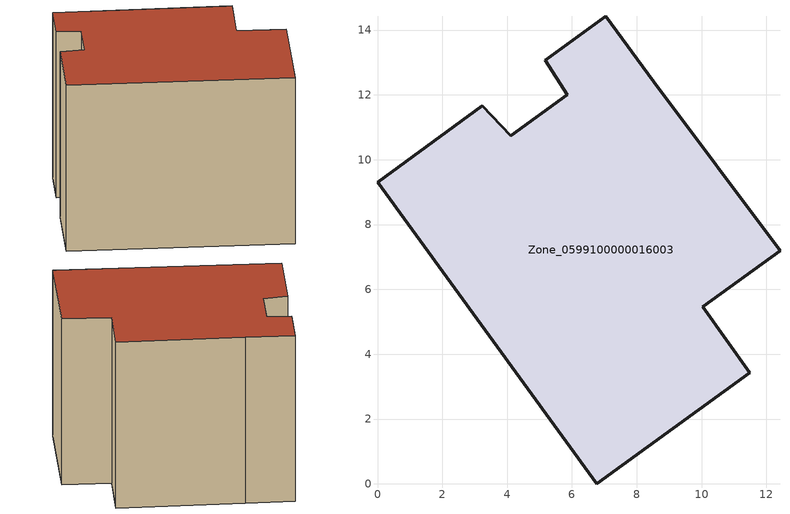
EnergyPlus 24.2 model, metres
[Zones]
Zone_0599100000016003
 floor ground (C_G): 5.17,13.07 7.04,14.43 8.53,12.4 12.42,7.2 10.03,5.47 11.48,3.42 6.77,0 0,9.3 3.24,11.66 4.11,10.74 5.85,12.01 z0
 wall outside (C_F): 11.48,3.42 10.03,5.47 12.42,7.2 8.53,12.4 7.04,14.43 5.17,13.07 5.85,12.01 4.11,10.74 3.24,11.66 0,9.3 6.77,0 11.48,3.42 z0:9.15
 roof outside (C_R): 3.24,11.66 0,9.3 6.77,0 11.48,3.42 10.03,5.47 12.42,7.2 8.53,12.4 7.04,14.43 5.17,13.07 5.85,12.01 4.11,10.74 z9.15
[BUILDING]
Pand.0599100000016003: North Axis=0; Terrain=City; Loads Convergence Tolerance Value=0.04; Temperature Convergence Tolerance Value=0.4; Solar Distribution=FullExterior; Maximum Number of Warmup Days=25; Minimum Number of Warmup Days=1
[Site:Location]
Rotterdam.The.Hague.AP_ZH_NLD Design_Conditions: Latitude=51.96; Longitude=4.45; Time Zone=1; Elevation=-4.5
[SITE:GROUNDTEMPERATURE:BUILDINGSURFACE]
18, 18, 18, 18, 18, 18, 18, 18, 18, 18, 18, 18
[MATERIAL] Thermal Absorptance=0.9; Solar Absorptance=0.7; Visible Absorptance=0.7
Name | Roughness | Thickness | Conductivity | Density | Specific Heat
G.TC.1946 | MediumSmooth | 0.15 | 1 | 540 | 1210
F.TC.1946 | Rough | 0.3 | 0.857143 | 1920 | 840
R.TC.1946 | MediumRough | 0.2 | 0.909091 | 1500 | 1000
[CONSTRUCTION]
C_G: G.TC.1946
C_F: F.TC.1946
C_R: R.TC.1946
[ZONE]
Zone_0599100000016003: Type=1; Multiplier=1; Ceiling Height=Autocalculate; Volume=Autocalculate; Floor Area=autocalculate; Part of Total Floor Area=Yes
[ZONEINFILTRATION:DESIGNFLOWRATE]
Infil_Zone_0599100000016003: Zone or ZoneList or Space or SpaceList=Zone_0599100000016003; Schedule=AlwaysOn; Design Flow Rate Calculation Method=Flow/Area; Flow Rate per Floor Area=0.003; Constant Term Coefficient=1; Temperature Term Coefficient=0; Velocity Term Coefficient=0; Velocity Squared Term Coefficient=0
[HVACTEMPLATE:ZONE:IDEALLOADSAIRSYSTEM]
Zone_0599100000016003: Maximum Heating Supply Air Temperature=50; Minimum Cooling Supply Air Temperature=13; Maximum Heating Supply Air Humidity Ratio=0.0156; Minimum Cooling Supply Air Humidity Ratio=0.0077; Heating Limit=NoLimit; Cooling Limit=NoLimit; Dehumidification Control Type=ConstantSensibleHeatRatio; Cooling Sensible Heat Ratio=0.7; Dehumidification Setpoint=60; Humidification Control Type=None; Humidification Setpoint=30; Outdoor Air Method=None; Outdoor Air Flow Rate per Person=0.00944; Outdoor Air Flow Rate per Zone Floor Area=0; Outdoor Air Flow Rate per Zone=0; Demand Controlled Ventilation Type=None; Outdoor Air Economizer Type=NoEconomizer; Heat Recovery Type=None; Sensible Heat Recovery Effectiveness=0.7; Latent Heat Recovery Effectiveness=0.65
[ZONECONTROL:THERMOSTAT]
ThermostatControl_Zone_0599100000016003: Zone or ZoneList=Zone_0599100000016003; Control Type Schedule=DualSetpointControlType; Control 1=Thermostat_Zone_0599100000016003; Temperature Difference Between Cutout And Setpoint=0
[THERMOSTATSETPOINT:DUALSETPOINT]
Thermostat_Zone_0599100000016003: Heating Setpoint Temperature Schedule=HeatingSetpoint_Zone_0599100000016003; Cooling Setpoint Temperature Schedule=CoolingSetpoint_Zone_0599100000016003
[SCHEDULE:COMPACT]
HeatingSetpoint_Zone_0599100000016003: Through: 12/31, For: AllDays, Until: 24:00, 21
CoolingSetpoint_Zone_0599100000016003: Through: 12/31, For: AllDays, Until: 24:00, 24
DualSetpointControlType: Through: 12/31, For: AllDays, Until: 24:00, 4
AlwaysOn: Through: 12/31, For: AllDays, Until: 24:00, 1
